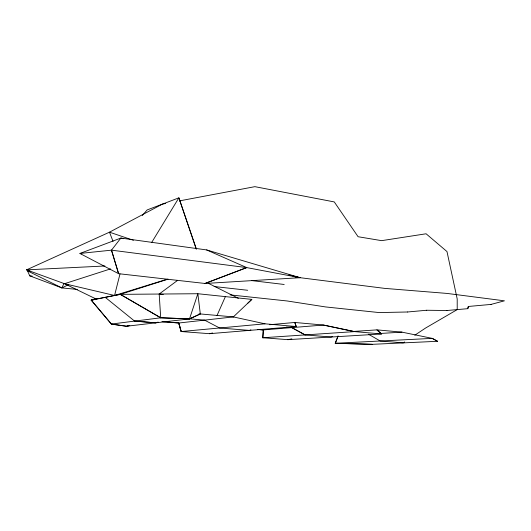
<?xml version="1.0" encoding="UTF-8"?>
<svg xmlns="http://www.w3.org/2000/svg" width="531" height="531" viewBox="0 0 531 531"><rect width="100%" height="100%" fill="white"/><g stroke="black" fill="none" stroke-linecap="round" stroke-linejoin="round"><path stroke-width="0.8" d="M262.838 337.809L263.303 329.963L257.575 329.492M338.061 336.11L335.267 343.318L372.191 344.334L437.564 341.294L432.267 338.38L401.954 332.134L376.91 329.87L381.55 333.966L287.888 339.654L262.799 337.749L263.323 329.924L323.425 325.045L354.456 331.603L381.57 333.966L376.924 329.87L352.192 331.536M467.784 308.677L468.315 306.473L491.082 304.409M468.349 306.467L467.824 308.67L446.896 310.509M129.776 325.443L126.597 326.306L111.397 324.102L91.213 300.121L114.563 295.475L120.006 273.916M372.171 344.3L335.253 343.265L338.041 336.07M217.04 315.447L225.39 296.617M63.906 283.614L61.861 287.902L29.743 275.835L27.519 270.863L29.046 270.292M151.806 242.262L178.881 197.831L196.331 249.145L178.881 197.837L147.153 209.931L142.268 215.546M111.483 250.161L118.599 273.691L205.026 283.474L300.108 277.693L246.723 267.597L111.483 250.161L118.605 273.691L79.915 253.453L111.497 250.161L120.856 238.067L206.599 249.922L300.108 277.693L384.749 288.386L447.036 293.424L504.45 300.825L491.042 304.409M161.948 321.633L178.774 323.014L233.348 316.914L251.827 299.391L197.851 293.729L120.305 294.353L114.563 295.482L64.516 283.7L26.55 269.861L109.492 232.18L162.459 204.09L165.692 203.486M247.924 303.075L251.827 299.391M233.348 316.914L200.306 313.94L189.514 318.885L160.707 317.797L159.187 294.041L177.686 280.302M404.688 341.964L403.321 342.867L380.242 341.002L368.441 334.198M414.791 335.214L425.623 328.012L457.211 309.606L457.204 298.946L446.983 251.561L426.094 233.779L381.623 240.656L358.086 236.726L334.278 201.926L254.873 186.666L179.478 200.884M68.519 284.709L61.861 287.902L27.512 270.856L29.962 270.983M111.41 324.056L160.707 317.797L189.514 318.885L197.851 293.729L200.313 313.934L189.514 318.885L126.584 326.24L111.41 324.056L91.199 300.128L95.952 298.601M332.705 336.442L331.185 337.026L305.073 334.915L291.791 327.614L286.07 327.123M246.723 267.597L205.026 283.468L246.723 267.597L206.599 249.922M250.931 329.857L249.378 330.401L219.615 327.992L204.528 320.113L189.016 318.779M110.528 268.898L64.516 283.7L96.29 299.099L91.199 300.128L92.832 300.294L91.219 300.095L120.311 294.347L168.035 279.167M105.224 297.327L134.608 321.109L155.835 322.828L158.138 322.085M114.563 295.482L167.179 279.24M126.584 326.24L128.973 325.596M162.605 321.647L178.774 322.974L181.157 331.53L209.499 333.687L212.652 332.983M287.895 339.714L291.864 338.818M198.674 314.14L200.313 313.934M269.702 324.713L294.798 322.463L296.245 326.538L264.982 323.817L181.157 331.53L178.768 322.974M407.496 311.996L426.698 310.25M209.499 333.687L296.245 326.538L294.778 322.463L323.425 325.045L354.469 331.609L262.799 337.749M380.7 333.441L401.954 332.134M335.253 343.265L432.254 338.38L437.564 341.294M104.906 265.991L26.55 269.861L28.189 269.934M407.536 311.989L379.167 312.573L325.549 306.931L287.198 300.977L230.049 294.884M426.658 310.25L446.929 310.509M295.136 277.487L300.108 277.693L288.871 274.912M257.595 329.452L263.323 329.924M134.628 321.109L155.822 322.828M61.848 287.902L77.34 289.435M159.187 294.041L163.296 294.459M29.743 275.835L32.218 276.093M214.106 286.521L247.692 290.271M251.448 280.567L284.198 284.477M233.335 316.921L264.982 323.817M81.502 253.811L79.915 253.453L120.862 238.067L123.258 238.711M133.434 240.291L109.486 232.18L113.037 241.379M208.198 283.229L238.359 298.296M291.818 327.607L305.073 334.915M178.755 323.014L181.171 331.59M160.727 317.79L120.305 294.353L160.687 317.797"/></g></svg>
